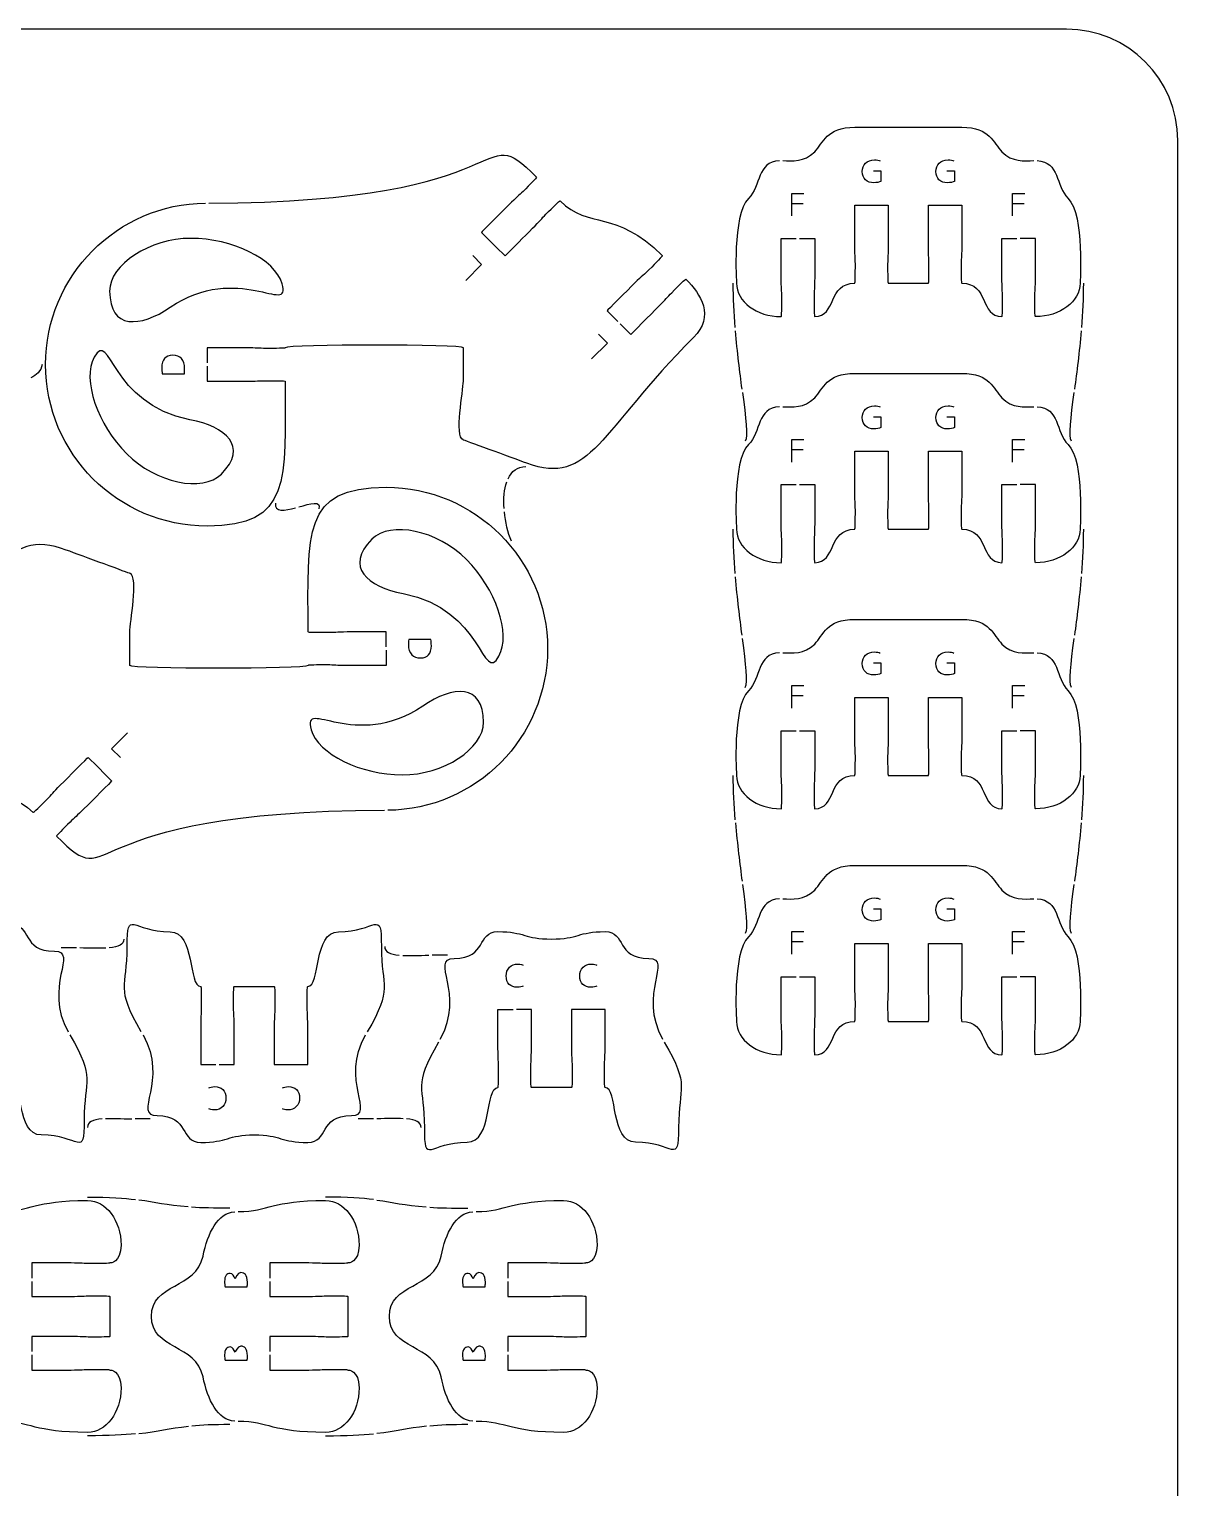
# Model space of a CAD drawing. Extents: x 0 to 250, y 0 to 300.
# Drawn here: x 146.9 to 250, y 169.1 to 300.1 of the extents above; entities that cross this region are included whole.
import ezdxf

# ---------------------------------------------------------------- set-up
doc = ezdxf.new("R2010")
doc.units = 0
doc.header["$MEASUREMENT"] = 0
doc.layers.add('DEFAULT', color=7, linetype='CONTINUOUS')

msp = doc.modelspace()

# ---------------------------------------------------------------- linework, layer by layer
at = {"layer": 'DEFAULT', "color": 250}
for points in [[(215.4, 283.28), (215.4, 285.3), (216.49, 285.3)], [(215.4, 284.41), (216.42, 284.41)], [(235.22, 283.28), (235.22, 285.3), (236.31, 285.3)], [(235.22, 284.41), (236.25, 284.41)], [(186.75, 279.72), (187.55, 278.92), (186.12, 277.49)], [(198.04, 272.67), (198.84, 271.87), (197.41, 270.45)], [(215.4, 261.19), (215.4, 263.21), (216.49, 263.21)], [(215.4, 262.32), (216.42, 262.32)], [(235.22, 261.19), (235.22, 263.21), (236.31, 263.21)], [(235.22, 262.32), (236.25, 262.32)], [(215.4, 239.1), (215.4, 241.12), (216.49, 241.12)], [(235.22, 239.1), (235.22, 241.12), (236.31, 241.12)], [(215.4, 240.23), (216.42, 240.23)], [(235.22, 240.23), (236.25, 240.23)], [(155.13, 234.65), (154.33, 235.44), (155.76, 236.87)], [(215.4, 217.01), (215.4, 219.03), (216.49, 219.03)], [(235.22, 217.01), (235.22, 219.03), (236.31, 219.03)], [(215.4, 218.14), (216.42, 218.14)], [(235.22, 218.14), (236.25, 218.14)]]:
    msp.add_lwpolyline(points, dxfattribs=at)
at = {"layer": 'DEFAULT', "color": 1}
for points, knots in [([(240.05, 0.05), (163.38, 0.05), (86.72, 0.05), (10.05, 0.05), (4.53, 0.05), (0.05, 4.53), (0.05, 10.05), (0.05, 103.38), (0.05, 196.72), (0.05, 290.05), (0.05, 295.57), (4.53, 300.05), (10.05, 300.05), (86.72, 300.05), (163.38, 300.05), (240.05, 300.05), (245.57, 300.05), (250.05, 295.57), (250.05, 290.05), (250.05, 196.72), (250.05, 103.38), (250.05, 10.05), (250.05, 4.53), (245.57, 0.05), (240.05, 0.05)], [0, 0, 0, 0, 651.968, 651.968, 651.968, 652.968, 652.968, 652.968, 1446.668, 1446.668, 1446.668, 1447.668, 1447.668, 1447.668, 2099.636, 2099.636, 2099.636, 2100.636, 2100.636, 2100.636, 2894.336, 2894.336, 2894.336, 2895.336, 2895.336, 2895.336, 2895.336]), ([(163.06, 284.44), (191.8, 284.47), (186.94, 292.3), (192.48, 286.76), (192.46, 286.68), (191.93, 286.14), (191.28, 285.49), (190.86, 285.07), (190.69, 284.98), (190, 284.29), (189.38, 283.67), (187.53, 281.81), (187.53, 281.81), (188.23, 281.11), (188.94, 280.4), (189.65, 279.69), (190.48, 280.52), (191.3, 281.35), (192.13, 282.17), (192.81, 282.85), (192.91, 283.02), (193.33, 283.44), (193.98, 284.09), (194.52, 284.62), (194.6, 284.64), (197.2, 282.04), (199.55, 283.93), (203.77, 279.72), (203.8, 279.68), (203.25, 279.13), (202.57, 278.45), (202.15, 278.03), (201.97, 277.93), (201.29, 277.25), (200.67, 276.63), (198.81, 274.77), (198.81, 274.77), (199.13, 274.45), (199.45, 274.13), (199.77, 273.81)], [0, 0, 0, 0, 1, 1, 1, 2, 2, 2, 3, 3, 3, 4, 4, 4, 12.506498, 12.506498, 12.506498, 22.434277, 22.434277, 22.434277, 23.434277, 23.434277, 23.434277, 24.434277, 24.434277, 24.434277, 25.434277, 25.434277, 25.434277, 26.434277, 26.434277, 26.434277, 27.434277, 27.434277, 27.434277, 28.434277, 28.434277, 28.434277, 32.266795, 32.266795, 32.266795, 32.266795]), ([(214.59, 288.25), (215.45, 288.23), (216.5, 288.09), (217.45, 289.04), (218.24, 289.83), (218.48, 291.24), (221.05, 291.24), (224.25, 291.24), (227.46, 291.24), (230.66, 291.24), (233.23, 291.24), (233.47, 289.83), (234.26, 289.04), (235.2, 288.09), (236.26, 288.23), (237.11, 288.25)], [0, 0, 0, 0, 1, 1, 1, 2, 2, 2, 29.23, 29.23, 29.23, 30.23, 30.23, 30.23, 31.23, 31.23, 31.23, 31.23]), ([(214.29, 288.24), (212.25, 288.14), (212.65, 285.99), (211.51, 284.85), (210.01, 283.35), (210.44, 277.25), (210.44, 277.25), (210.44, 275.59), (212.23, 274.24), (214.44, 274.24), (214.5, 274.24), (214.5, 275.03), (214.5, 275.99), (214.5, 276.58), (214.44, 276.78), (214.44, 277.74), (214.44, 278.91), (214.44, 280.08), (214.44, 281.25), (214.89, 281.25), (215.34, 281.25), (215.8, 281.25)], [0, 0, 0, 0, 1, 1, 1, 2, 2, 2, 3, 3, 3, 4, 4, 4, 5, 5, 5, 14.93, 14.93, 14.93, 18.76, 18.76, 18.76, 18.76]), ([(237.41, 288.25), (239.46, 288.15), (239.06, 285.99), (240.2, 284.85), (241.7, 283.35), (241.27, 277.25), (241.27, 277.25), (241.27, 275.59), (239.48, 274.24), (237.27, 274.24), (237.21, 274.24), (237.21, 275.03), (237.21, 275.99), (237.21, 276.58), (237.27, 276.78), (237.27, 277.74), (237.27, 278.91), (237.27, 280.08), (237.27, 281.25), (236.81, 281.25), (236.36, 281.25), (235.91, 281.25)], [0, 0, 0, 0, 1, 1, 1, 2, 2, 2, 3, 3, 3, 4, 4, 4, 5, 5, 5, 14.93, 14.93, 14.93, 18.76, 18.76, 18.76, 18.76]), ([(162.91, 269.79), (162.91, 269.34), (162.91, 268.89), (162.91, 268.44), (162.91, 268.44), (165.54, 268.44), (166.42, 268.44), (167.38, 268.44), (167.57, 268.49), (168.16, 268.49), (169.13, 268.49), (169.91, 268.49), (169.91, 268.44), (169.91, 259.51), (170.5, 255.44), (162.91, 255.44), (154.91, 255.44), (148.41, 261.94), (148.41, 269.94), (148.41, 277.9), (154.82, 284.36), (162.76, 284.44)], [0, 0, 0, 0, 3.83, 3.83, 3.83, 4.83, 4.83, 4.83, 5.83, 5.83, 5.83, 6.83, 6.83, 6.83, 7.83, 7.83, 7.83, 8.83, 8.83, 8.83, 9.83, 9.83, 9.83, 9.83]), ([(216.09, 281.25), (216.55, 281.25), (217, 281.25), (217.45, 281.25), (217.45, 280.08), (217.45, 278.91), (217.45, 277.74), (217.45, 276.78), (217.4, 276.58), (217.4, 275.99), (217.4, 275.03), (217.4, 274.24), (217.45, 274.24), (219.44, 274.24), (218.6, 277.24), (221.05, 277.24), (221.1, 277.24), (221.1, 278.03), (221.1, 278.99), (221.1, 279.58), (221.05, 279.78), (221.05, 280.74), (221.05, 281.91), (221.05, 283.08), (221.05, 284.25), (222.05, 284.25), (223.05, 284.25), (224.05, 284.25), (224.05, 283.08), (224.05, 281.91), (224.05, 280.74), (224.05, 279.78), (224, 279.58), (224, 278.99), (224, 278.03), (224, 277.24), (224.05, 277.24), (225.25, 277.24), (226.45, 277.24), (227.66, 277.24), (227.7, 277.24), (227.7, 278.03), (227.7, 278.99), (227.7, 279.58), (227.66, 279.78), (227.66, 280.74), (227.66, 281.91), (227.66, 283.08), (227.66, 284.25), (228.66, 284.25), (229.66, 284.25), (230.66, 284.25), (230.66, 283.08), (230.66, 281.91), (230.66, 280.74), (230.66, 279.78), (230.6, 279.58), (230.6, 278.99), (230.6, 278.03), (230.6, 277.24), (230.66, 277.24), (233.11, 277.24), (232.27, 274.24), (234.26, 274.24), (234.31, 274.24), (234.31, 275.03), (234.31, 275.99), (234.31, 276.58), (234.26, 276.78), (234.26, 277.74), (234.26, 278.91), (234.26, 280.08), (234.26, 281.25), (234.71, 281.25), (235.16, 281.25), (235.61, 281.25)], [0, 0, 0, 0, 3.83, 3.83, 3.83, 13.76, 13.76, 13.76, 14.76, 14.76, 14.76, 15.76, 15.76, 15.76, 16.76, 16.76, 16.76, 17.76, 17.76, 17.76, 18.76, 18.76, 18.76, 28.69, 28.69, 28.69, 37.2, 37.2, 37.2, 47.13, 47.13, 47.13, 48.13, 48.13, 48.13, 49.13, 49.13, 49.13, 59.34, 59.34, 59.34, 60.34, 60.34, 60.34, 61.34, 61.34, 61.34, 71.27, 71.27, 71.27, 79.78, 79.78, 79.78, 89.71, 89.71, 89.71, 90.71, 90.71, 90.71, 91.71, 91.71, 91.71, 92.71, 92.71, 92.71, 93.71, 93.71, 93.71, 94.71, 94.71, 94.71, 104.64, 104.64, 104.64, 108.47, 108.47, 108.47, 108.47]), ([(169.64, 277.2), (170.47, 274.27), (165.7, 279.21), (159.6, 275.08), (156.9, 273.26), (154.16, 273.05), (154.16, 276.54), (154.16, 278.93), (157.76, 281.27), (161.45, 281.27), (165.14, 281.27), (169.02, 279.4), (169.64, 277.2)], [1, 1, 1, 1, 2, 2, 2, 3, 3, 3, 4, 4, 4, 5, 5, 5, 5]), ([(199.98, 273.6), (200.3, 273.28), (200.62, 272.96), (200.94, 272.65), (200.94, 272.65), (202.8, 274.51), (203.41, 275.12), (204.1, 275.81), (204.2, 275.98), (204.62, 276.39), (205.3, 277.08), (205.86, 277.63), (205.89, 277.6), (207.23, 276.25), (208.51, 274.3), (206.57, 272.36), (198.13, 263.92), (197.32, 258.98), (191.61, 261.08), (190.18, 261.6), (185.89, 263.18), (185.89, 263.18), (185.1, 263.47), (185.91, 267.63), (185.91, 268.44), (185.91, 269.44), (185.91, 270.44), (185.91, 271.44), (185.91, 271.77), (170.04, 271.77), (169.91, 271.44), (169.91, 271.39), (169.13, 271.39), (168.16, 271.39), (167.57, 271.39), (167.38, 271.44), (166.42, 271.44), (165.25, 271.44), (164.08, 271.44), (162.91, 271.44), (162.91, 270.99), (162.91, 270.54), (162.91, 270.09)], [0, 0, 0, 0, 3.832519, 3.832519, 3.832519, 4.832519, 4.832519, 4.832519, 5.832519, 5.832519, 5.832519, 6.832519, 6.832519, 6.832519, 7.832519, 7.832519, 7.832519, 8.832519, 8.832519, 8.832519, 9.832519, 9.832519, 9.832519, 10.832519, 10.832519, 10.832519, 19.332519, 19.332519, 19.332519, 20.332519, 20.332519, 20.332519, 21.332519, 21.332519, 21.332519, 22.332519, 22.332519, 22.332519, 32.282519, 32.282519, 32.282519, 36.102519, 36.102519, 36.102519, 36.102519]), ([(164.19, 260.11), (162.5, 258.42), (158.3, 259.32), (155.69, 261.92), (153.08, 264.53), (151.66, 268.6), (152.77, 270.59), (154.26, 273.25), (154.14, 266.38), (161.37, 264.99), (164.57, 264.37), (166.66, 262.58), (164.19, 260.11)], [1, 1, 1, 1, 2, 2, 2, 3, 3, 3, 4, 4, 4, 5, 5, 5, 5]), ([(214.59, 266.15), (215.45, 266.14), (216.5, 266), (217.45, 266.95), (218.24, 267.74), (218.48, 269.15), (221.05, 269.15), (224.25, 269.15), (227.46, 269.15), (230.66, 269.15), (233.23, 269.15), (233.47, 267.74), (234.26, 266.95), (235.2, 266), (236.26, 266.14), (237.11, 266.15)], [0, 0, 0, 0, 1, 1, 1, 2, 2, 2, 29.23, 29.23, 29.23, 30.23, 30.23, 30.23, 31.23, 31.23, 31.23, 31.23]), ([(214.29, 266.15), (212.25, 266.05), (212.65, 263.9), (211.51, 262.75), (210.01, 261.26), (210.44, 255.16), (210.44, 255.16), (210.44, 253.5), (212.23, 252.15), (214.44, 252.15), (214.5, 252.15), (214.5, 252.94), (214.5, 253.9), (214.5, 254.49), (214.44, 254.69), (214.44, 255.65), (214.44, 256.82), (214.44, 257.99), (214.44, 259.16), (214.89, 259.16), (215.34, 259.16), (215.8, 259.16)], [0, 0, 0, 0, 1, 1, 1, 2, 2, 2, 3, 3, 3, 4, 4, 4, 5, 5, 5, 14.93, 14.93, 14.93, 18.76, 18.76, 18.76, 18.76]), ([(237.41, 266.15), (239.46, 266.06), (239.06, 263.9), (240.2, 262.75), (241.7, 261.26), (241.27, 255.16), (241.27, 255.16), (241.27, 253.5), (239.48, 252.15), (237.27, 252.15), (237.21, 252.15), (237.21, 252.94), (237.21, 253.9), (237.21, 254.49), (237.27, 254.69), (237.27, 255.65), (237.27, 256.82), (237.27, 257.99), (237.27, 259.16), (236.81, 259.16), (236.36, 259.16), (235.91, 259.16)], [0, 0, 0, 0, 1, 1, 1, 2, 2, 2, 3, 3, 3, 4, 4, 4, 5, 5, 5, 14.93, 14.93, 14.93, 18.76, 18.76, 18.76, 18.76]), ([(216.09, 259.16), (216.55, 259.16), (217, 259.16), (217.45, 259.16), (217.45, 257.99), (217.45, 256.82), (217.45, 255.65), (217.45, 254.69), (217.4, 254.49), (217.4, 253.9), (217.4, 252.94), (217.4, 252.15), (217.45, 252.15), (219.44, 252.15), (218.6, 255.15), (221.05, 255.15), (221.1, 255.15), (221.1, 255.93), (221.1, 256.9), (221.1, 257.49), (221.05, 257.68), (221.05, 258.65), (221.05, 259.82), (221.05, 260.99), (221.05, 262.15), (222.05, 262.15), (223.05, 262.15), (224.05, 262.15), (224.05, 260.99), (224.05, 259.82), (224.05, 258.65), (224.05, 257.68), (224, 257.49), (224, 256.9), (224, 255.93), (224, 255.15), (224.05, 255.15), (225.25, 255.15), (226.45, 255.15), (227.66, 255.15), (227.7, 255.15), (227.7, 255.93), (227.7, 256.9), (227.7, 257.49), (227.66, 257.68), (227.66, 258.65), (227.66, 259.82), (227.66, 260.99), (227.66, 262.15), (228.66, 262.15), (229.66, 262.15), (230.66, 262.15), (230.66, 260.99), (230.66, 259.82), (230.66, 258.65), (230.66, 257.68), (230.6, 257.49), (230.6, 256.9), (230.6, 255.93), (230.6, 255.15), (230.66, 255.15), (233.11, 255.15), (232.27, 252.15), (234.26, 252.15), (234.31, 252.15), (234.31, 252.94), (234.31, 253.9), (234.31, 254.49), (234.26, 254.69), (234.26, 255.65), (234.26, 256.82), (234.26, 257.99), (234.26, 259.16), (234.71, 259.16), (235.16, 259.16), (235.61, 259.16)], [0, 0, 0, 0, 3.83, 3.83, 3.83, 13.76, 13.76, 13.76, 14.76, 14.76, 14.76, 15.76, 15.76, 15.76, 16.76, 16.76, 16.76, 17.76, 17.76, 17.76, 18.76, 18.76, 18.76, 28.69, 28.69, 28.69, 37.2, 37.2, 37.2, 47.13, 47.13, 47.13, 48.13, 48.13, 48.13, 49.13, 49.13, 49.13, 59.34, 59.34, 59.34, 60.34, 60.34, 60.34, 61.34, 61.34, 61.34, 71.27, 71.27, 71.27, 79.78, 79.78, 79.78, 89.71, 89.71, 89.71, 90.71, 90.71, 90.71, 91.71, 91.71, 91.71, 92.71, 92.71, 92.71, 93.71, 93.71, 93.71, 94.71, 94.71, 94.71, 104.64, 104.64, 104.64, 108.47, 108.47, 108.47, 108.47]), ([(178.97, 244.6), (178.97, 245.04), (178.97, 245.49), (178.97, 245.93), (177.8, 245.93), (176.63, 245.93), (175.47, 245.93), (174.5, 245.92), (174.3, 245.87), (173.72, 245.87), (172.75, 245.87), (171.97, 245.87), (171.97, 245.93), (171.97, 254.86), (171.38, 258.92), (178.97, 258.92), (186.97, 258.92), (193.47, 252.43), (193.47, 244.42), (193.46, 236.46), (187.05, 230), (179.12, 229.92)], [0, 0, 0, 0, 3.75, 3.75, 3.75, 13.68, 13.68, 13.68, 14.68, 14.68, 14.68, 15.68, 15.68, 15.68, 16.68, 16.68, 16.68, 17.68, 17.68, 17.68, 18.68, 18.68, 18.68, 18.68]), ([(178.97, 244.3), (178.97, 243.84), (178.97, 243.38), (178.97, 242.92), (177.8, 242.92), (176.63, 242.92), (175.47, 242.92), (174.5, 242.92), (174.31, 242.97), (173.72, 242.97), (172.75, 242.97), (171.97, 242.97), (171.97, 242.92), (171.84, 242.59), (155.97, 242.6), (155.97, 242.92), (155.97, 243.92), (155.97, 244.92), (155.97, 245.92), (155.97, 246.73), (156.78, 250.9), (155.99, 251.18), (155.99, 251.18), (151.7, 252.76), (150.27, 253.29), (144.56, 255.39), (143.75, 250.45), (135.31, 242), (133.36, 240.07), (134.65, 238.11), (135.99, 236.77), (136.02, 236.74), (136.58, 237.29), (137.26, 237.97), (137.68, 238.39), (137.78, 238.56), (138.47, 239.24), (139.08, 239.86), (140.94, 241.72), (140.94, 241.72), (141.26, 241.4), (141.58, 241.08), (141.9, 240.76)], [0, 0, 0, 0, 3.91, 3.91, 3.91, 13.85, 13.85, 13.85, 14.85, 14.85, 14.85, 15.85, 15.85, 15.85, 16.85, 16.85, 16.85, 25.35, 25.35, 25.35, 26.35, 26.35, 26.35, 27.35, 27.35, 27.35, 28.35, 28.35, 28.35, 29.35, 29.35, 29.35, 30.35, 30.35, 30.35, 31.35, 31.35, 31.35, 32.35, 32.35, 32.35, 36.182519, 36.182519, 36.182519, 36.182519]), ([(177.69, 254.25), (179.38, 255.95), (183.58, 255.05), (186.19, 252.44), (188.8, 249.83), (190.22, 245.77), (189.11, 243.77), (187.62, 241.11), (187.74, 247.99), (180.51, 249.38), (177.31, 249.99), (175.22, 251.79), (177.69, 254.25)], [1, 1, 1, 1, 2, 2, 2, 3, 3, 3, 4, 4, 4, 5, 5, 5, 5]), ([(214.59, 244.06), (215.45, 244.05), (216.5, 243.91), (217.45, 244.85), (218.24, 245.65), (218.48, 247.06), (221.05, 247.06), (224.25, 247.06), (227.46, 247.06), (230.66, 247.06), (233.23, 247.06), (233.47, 245.65), (234.26, 244.85), (235.2, 243.91), (236.26, 244.05), (237.11, 244.06)], [0, 0, 0, 0, 1, 1, 1, 2, 2, 2, 29.23, 29.23, 29.23, 30.23, 30.23, 30.23, 31.23, 31.23, 31.23, 31.23]), ([(214.29, 244.06), (212.25, 243.96), (212.65, 241.81), (211.51, 240.66), (210.01, 239.17), (210.44, 233.06), (210.44, 233.06), (210.44, 231.41), (212.23, 230.06), (214.44, 230.06), (214.5, 230.06), (214.5, 230.85), (214.5, 231.81), (214.5, 232.4), (214.44, 232.6), (214.44, 233.56), (214.44, 234.73), (214.44, 235.9), (214.44, 237.06), (214.89, 237.06), (215.34, 237.06), (215.8, 237.06)], [0, 0, 0, 0, 1, 1, 1, 2, 2, 2, 3, 3, 3, 4, 4, 4, 5, 5, 5, 14.93, 14.93, 14.93, 18.76, 18.76, 18.76, 18.76]), ([(237.41, 244.06), (239.46, 243.97), (239.06, 241.81), (240.2, 240.66), (241.7, 239.17), (241.27, 233.06), (241.27, 233.06), (241.27, 231.41), (239.48, 230.06), (237.27, 230.06), (237.21, 230.06), (237.21, 230.85), (237.21, 231.81), (237.21, 232.4), (237.27, 232.6), (237.27, 233.56), (237.27, 234.73), (237.27, 235.9), (237.27, 237.06), (236.81, 237.06), (236.36, 237.06), (235.91, 237.06)], [0, 0, 0, 0, 1, 1, 1, 2, 2, 2, 3, 3, 3, 4, 4, 4, 5, 5, 5, 14.93, 14.93, 14.93, 18.76, 18.76, 18.76, 18.76]), ([(172.24, 237.16), (171.41, 240.1), (176.18, 235.15), (182.28, 239.28), (184.98, 241.11), (187.72, 241.32), (187.72, 237.83), (187.72, 235.43), (184.11, 233.1), (180.43, 233.1), (176.74, 233.1), (172.86, 234.97), (172.24, 237.16)], [1, 1, 1, 1, 2, 2, 2, 3, 3, 3, 4, 4, 4, 5, 5, 5, 5]), ([(142.11, 240.55), (142.43, 240.24), (142.75, 239.92), (143.07, 239.6), (143.07, 239.6), (141.21, 237.74), (140.59, 237.12), (139.91, 236.44), (139.73, 236.33), (139.31, 235.92), (138.63, 235.24), (138.07, 234.68), (138.11, 234.64), (142.33, 230.43), (144.68, 232.33), (147.28, 229.72), (147.36, 229.74), (147.9, 230.27), (148.55, 230.93), (148.96, 231.34), (149.07, 231.51), (149.75, 232.2), (150.37, 232.82), (152.23, 234.67), (152.23, 234.67), (152.94, 233.97), (153.65, 233.26), (154.35, 232.55), (154.35, 232.55), (152.5, 230.69), (151.88, 230.07), (151.19, 229.39), (151.02, 229.29), (150.6, 228.87), (149.95, 228.22), (149.42, 227.69), (149.4, 227.6), (154.93, 222.07), (150.08, 229.9), (178.82, 229.92)], [0, 0, 0, 0, 3.832519, 3.832519, 3.832519, 4.832519, 4.832519, 4.832519, 5.832519, 5.832519, 5.832519, 6.832519, 6.832519, 6.832519, 7.832519, 7.832519, 7.832519, 8.832519, 8.832519, 8.832519, 9.832519, 9.832519, 9.832519, 10.832519, 10.832519, 10.832519, 19.339016, 19.339016, 19.339016, 20.339016, 20.339016, 20.339016, 21.339016, 21.339016, 21.339016, 22.339016, 22.339016, 22.339016, 23.339016, 23.339016, 23.339016, 23.339016]), ([(216.09, 237.06), (216.55, 237.06), (217, 237.06), (217.45, 237.06), (217.45, 235.9), (217.45, 234.73), (217.45, 233.56), (217.45, 232.6), (217.4, 232.4), (217.4, 231.81), (217.4, 230.85), (217.4, 230.06), (217.45, 230.06), (219.44, 230.06), (218.6, 233.06), (221.05, 233.06), (221.1, 233.06), (221.1, 233.84), (221.1, 234.81), (221.1, 235.4), (221.05, 235.59), (221.05, 236.56), (221.05, 237.73), (221.05, 238.9), (221.05, 240.06), (222.05, 240.06), (223.05, 240.06), (224.05, 240.06), (224.05, 238.9), (224.05, 237.73), (224.05, 236.56), (224.05, 235.59), (224, 235.4), (224, 234.81), (224, 233.84), (224, 233.06), (224.05, 233.06), (225.25, 233.06), (226.45, 233.06), (227.66, 233.06), (227.7, 233.06), (227.7, 233.84), (227.7, 234.81), (227.7, 235.4), (227.66, 235.59), (227.66, 236.56), (227.66, 237.73), (227.66, 238.9), (227.66, 240.06), (228.66, 240.06), (229.66, 240.06), (230.66, 240.06), (230.66, 238.9), (230.66, 237.73), (230.66, 236.56), (230.66, 235.59), (230.6, 235.4), (230.6, 234.81), (230.6, 233.84), (230.6, 233.06), (230.66, 233.06), (233.11, 233.06), (232.27, 230.06), (234.26, 230.06), (234.31, 230.06), (234.31, 230.85), (234.31, 231.81), (234.31, 232.4), (234.26, 232.6), (234.26, 233.56), (234.26, 234.73), (234.26, 235.9), (234.26, 237.06), (234.71, 237.06), (235.16, 237.06), (235.61, 237.06)], [0, 0, 0, 0, 3.83, 3.83, 3.83, 13.76, 13.76, 13.76, 14.76, 14.76, 14.76, 15.76, 15.76, 15.76, 16.76, 16.76, 16.76, 17.76, 17.76, 17.76, 18.76, 18.76, 18.76, 28.69, 28.69, 28.69, 37.2, 37.2, 37.2, 47.13, 47.13, 47.13, 48.13, 48.13, 48.13, 49.13, 49.13, 49.13, 59.34, 59.34, 59.34, 60.34, 60.34, 60.34, 61.34, 61.34, 61.34, 71.27, 71.27, 71.27, 79.78, 79.78, 79.78, 89.71, 89.71, 89.71, 90.71, 90.71, 90.71, 91.71, 91.71, 91.71, 92.71, 92.71, 92.71, 93.71, 93.71, 93.71, 94.71, 94.71, 94.71, 104.64, 104.64, 104.64, 108.47, 108.47, 108.47, 108.47]), ([(214.59, 221.97), (215.45, 221.96), (216.5, 221.82), (217.45, 222.76), (218.24, 223.56), (218.48, 224.97), (221.05, 224.97), (224.25, 224.97), (227.46, 224.97), (230.66, 224.97), (233.23, 224.97), (233.47, 223.56), (234.26, 222.76), (235.2, 221.82), (236.26, 221.96), (237.11, 221.97)], [0, 0, 0, 0, 1, 1, 1, 2, 2, 2, 29.23, 29.23, 29.23, 30.23, 30.23, 30.23, 31.23, 31.23, 31.23, 31.23]), ([(214.29, 221.97), (212.25, 221.87), (212.65, 219.72), (211.51, 218.57), (210.01, 217.08), (210.44, 210.97), (210.44, 210.97), (210.44, 209.32), (212.23, 207.97), (214.44, 207.97), (214.5, 207.97), (214.5, 208.75), (214.5, 209.72), (214.5, 210.31), (214.44, 210.5), (214.44, 211.47), (214.44, 212.64), (214.44, 213.81), (214.44, 214.97), (214.89, 214.97), (215.34, 214.97), (215.8, 214.97)], [0, 0, 0, 0, 1, 1, 1, 2, 2, 2, 3, 3, 3, 4, 4, 4, 5, 5, 5, 14.93, 14.93, 14.93, 18.76, 18.76, 18.76, 18.76]), ([(237.41, 221.97), (239.46, 221.87), (239.06, 219.72), (240.2, 218.57), (241.7, 217.08), (241.27, 210.97), (241.27, 210.97), (241.27, 209.32), (239.48, 207.97), (237.27, 207.97), (237.21, 207.97), (237.21, 208.75), (237.21, 209.72), (237.21, 210.31), (237.27, 210.5), (237.27, 211.47), (237.27, 212.64), (237.27, 213.81), (237.27, 214.97), (236.81, 214.97), (236.36, 214.97), (235.91, 214.97)], [0, 0, 0, 0, 1, 1, 1, 2, 2, 2, 3, 3, 3, 4, 4, 4, 5, 5, 5, 14.93, 14.93, 14.93, 18.76, 18.76, 18.76, 18.76]), ([(157, 210.03), (154.65, 214.07), (155.73, 213.89), (155.73, 217.7), (155.73, 221.19), (156.14, 219.01), (159.59, 219.01), (161.87, 219.01), (161.17, 214.11), (162.34, 214.11), (162.38, 214.11), (162.38, 213.33), (162.38, 212.36), (162.38, 211.77), (162.34, 211.58), (162.34, 210.61), (162.34, 209.44), (162.34, 208.27), (162.34, 207.11), (162.79, 207.11), (163.24, 207.11), (163.69, 207.11)], [0, 0, 0, 0, 1, 1, 1, 2, 2, 2, 3, 3, 3, 4, 4, 4, 5, 5, 5, 14.93, 14.93, 14.93, 18.77, 18.77, 18.77, 18.77]), ([(163.99, 207.11), (164.44, 207.11), (164.89, 207.11), (165.34, 207.11), (165.34, 208.27), (165.34, 209.44), (165.34, 210.61), (165.34, 211.58), (165.28, 211.77), (165.28, 212.36), (165.28, 213.33), (165.28, 214.11), (165.34, 214.11), (166.54, 214.11), (167.74, 214.11), (168.94, 214.11), (168.99, 214.11), (168.99, 213.33), (168.99, 212.36), (168.99, 211.77), (168.94, 211.58), (168.94, 210.61), (168.94, 209.44), (168.94, 208.27), (168.94, 207.11), (169.94, 207.11), (170.94, 207.11), (171.94, 207.11), (171.94, 208.27), (171.94, 209.44), (171.94, 210.61), (171.94, 211.58), (171.89, 211.77), (171.89, 212.36), (171.89, 213.33), (171.89, 214.11), (171.94, 214.11), (173.11, 214.11), (172.42, 219.01), (174.7, 219.01), (178.14, 219.01), (178.55, 221.19), (178.55, 217.7), (178.55, 213.89), (179.64, 214.07), (177.28, 210.02)], [0, 0, 0, 0, 3.82, 3.82, 3.82, 13.75, 13.75, 13.75, 14.75, 14.75, 14.75, 15.75, 15.75, 15.75, 25.96, 25.96, 25.96, 26.96, 26.96, 26.96, 27.96, 27.96, 27.96, 37.89, 37.89, 37.89, 46.4, 46.4, 46.4, 56.33, 56.33, 56.33, 57.33, 57.33, 57.33, 58.33, 58.33, 58.33, 59.33, 59.33, 59.33, 60.33, 60.33, 60.33, 61.33, 61.33, 61.33, 61.33]), ([(130.48, 210.03), (132.77, 214.11), (129.51, 217.27), (131.73, 217.27), (134.72, 217.27), (133.72, 219.68), (135.66, 219.68), (138.06, 219.68), (138.06, 219.01), (140.46, 219.01), (142.87, 219.01), (142.87, 219.68), (145.27, 219.68), (147.21, 219.68), (146.2, 217.27), (149.2, 217.27), (151.41, 217.27), (148.15, 214.11), (150.44, 210.03)], [0, 0, 0, 0, 1, 1, 1, 2, 2, 2, 3, 3, 3, 4, 4, 4, 5, 5, 5, 6, 6, 6, 6]), ([(183.84, 209.38), (186.13, 213.45), (182.87, 216.62), (185.09, 216.62), (188.08, 216.62), (187.08, 219.03), (189.02, 219.03), (191.42, 219.03), (191.42, 218.36), (193.82, 218.36), (196.22, 218.36), (196.22, 219.03), (198.63, 219.03), (200.57, 219.03), (199.56, 216.62), (202.56, 216.62), (204.77, 216.62), (201.51, 213.45), (203.8, 209.38)], [0, 0, 0, 0, 1, 1, 1, 2, 2, 2, 3, 3, 3, 4, 4, 4, 5, 5, 5, 6, 6, 6, 6]), ([(216.09, 214.97), (216.55, 214.97), (217, 214.97), (217.45, 214.97), (217.45, 213.81), (217.45, 212.64), (217.45, 211.47), (217.45, 210.5), (217.4, 210.31), (217.4, 209.72), (217.4, 208.75), (217.4, 207.97), (217.45, 207.97), (219.44, 207.97), (218.6, 210.97), (221.05, 210.97), (221.1, 210.97), (221.1, 211.75), (221.1, 212.72), (221.1, 213.31), (221.05, 213.5), (221.05, 214.47), (221.05, 215.64), (221.05, 216.8), (221.05, 217.97), (222.05, 217.97), (223.05, 217.97), (224.05, 217.97), (224.05, 216.8), (224.05, 215.64), (224.05, 214.47), (224.05, 213.5), (224, 213.31), (224, 212.72), (224, 211.75), (224, 210.97), (224.05, 210.97), (225.25, 210.97), (226.45, 210.97), (227.66, 210.97), (227.7, 210.97), (227.7, 211.75), (227.7, 212.72), (227.7, 213.31), (227.66, 213.5), (227.66, 214.47), (227.66, 215.64), (227.66, 216.8), (227.66, 217.97), (228.66, 217.97), (229.66, 217.97), (230.66, 217.97), (230.66, 216.8), (230.66, 215.64), (230.66, 214.47), (230.66, 213.5), (230.6, 213.31), (230.6, 212.72), (230.6, 211.75), (230.6, 210.97), (230.66, 210.97), (233.11, 210.97), (232.27, 207.97), (234.26, 207.97), (234.31, 207.97), (234.31, 208.75), (234.31, 209.72), (234.31, 210.31), (234.26, 210.5), (234.26, 211.47), (234.26, 212.64), (234.26, 213.81), (234.26, 214.97), (234.71, 214.97), (235.16, 214.97), (235.61, 214.97)], [0, 0, 0, 0, 3.83, 3.83, 3.83, 13.76, 13.76, 13.76, 14.76, 14.76, 14.76, 15.76, 15.76, 15.76, 16.76, 16.76, 16.76, 17.76, 17.76, 17.76, 18.76, 18.76, 18.76, 28.69, 28.69, 28.69, 37.2, 37.2, 37.2, 47.13, 47.13, 47.13, 48.13, 48.13, 48.13, 49.13, 49.13, 49.13, 59.34, 59.34, 59.34, 60.34, 60.34, 60.34, 61.34, 61.34, 61.34, 71.27, 71.27, 71.27, 79.78, 79.78, 79.78, 89.71, 89.71, 89.71, 90.71, 90.71, 90.71, 91.71, 91.71, 91.71, 92.71, 92.71, 92.71, 93.71, 93.71, 93.71, 94.71, 94.71, 94.71, 104.64, 104.64, 104.64, 108.47, 108.47, 108.47, 108.47]), ([(150.59, 209.76), (152.95, 205.71), (151.87, 205.9), (151.87, 202.08), (151.87, 198.59), (151.46, 200.77), (148.02, 200.77), (145.74, 200.77), (146.43, 205.68), (145.27, 205.68), (145.22, 205.68), (145.22, 206.46), (145.22, 207.43), (145.22, 208.02), (145.27, 208.21), (145.27, 209.18), (145.27, 210.35), (145.27, 211.51), (145.27, 212.68), (144.27, 212.68), (143.27, 212.68), (142.27, 212.68), (142.27, 211.51), (142.27, 210.35), (142.27, 209.18), (142.27, 208.21), (142.32, 208.02), (142.32, 207.43), (142.32, 206.46), (142.32, 205.68), (142.27, 205.68), (141.06, 205.68), (139.86, 205.68), (138.66, 205.68), (138.61, 205.68), (138.61, 206.46), (138.61, 207.43), (138.61, 208.02), (138.66, 208.21), (138.66, 209.18), (138.66, 210.35), (138.66, 211.51), (138.66, 212.68), (138.21, 212.68), (137.77, 212.68), (137.32, 212.68)], [0, 0, 0, 0, 1, 1, 1, 2, 2, 2, 3, 3, 3, 4, 4, 4, 5, 5, 5, 14.93, 14.93, 14.93, 23.44, 23.44, 23.44, 33.37, 33.37, 33.37, 34.37, 34.37, 34.37, 35.37, 35.37, 35.37, 45.58, 45.58, 45.58, 46.58, 46.58, 46.58, 47.58, 47.58, 47.58, 57.51, 57.51, 57.51, 61.33, 61.33, 61.33, 61.33]), ([(183.69, 209.11), (181.33, 205.06), (182.41, 205.25), (182.41, 201.43), (182.41, 197.95), (182.82, 200.13), (186.26, 200.13), (188.54, 200.13), (187.86, 205.03), (189.02, 205.03), (189.07, 205.03), (189.07, 205.81), (189.07, 206.78), (189.07, 207.37), (189.02, 207.56), (189.02, 208.53), (189.02, 209.7), (189.02, 210.86), (189.02, 212.03), (189.47, 212.03), (189.92, 212.03), (190.37, 212.03)], [0, 0, 0, 0, 1, 1, 1, 2, 2, 2, 3, 3, 3, 4, 4, 4, 5, 5, 5, 14.93, 14.93, 14.93, 18.77, 18.77, 18.77, 18.77]), ([(203.95, 209.11), (206.31, 205.06), (205.23, 205.25), (205.23, 201.43), (205.23, 197.95), (204.82, 200.13), (201.37, 200.13), (199.09, 200.13), (199.79, 205.03), (198.63, 205.03), (198.58, 205.03), (198.58, 205.81), (198.58, 206.78), (198.58, 207.37), (198.63, 207.56), (198.63, 208.53), (198.63, 209.7), (198.63, 210.86), (198.63, 212.03), (197.62, 212.03), (196.62, 212.03), (195.62, 212.03), (195.62, 210.86), (195.62, 209.7), (195.62, 208.53), (195.62, 207.56), (195.68, 207.37), (195.68, 206.78), (195.68, 205.81), (195.68, 205.03), (195.62, 205.03), (194.42, 205.03), (193.22, 205.03), (192.02, 205.03), (191.97, 205.03), (191.97, 205.81), (191.97, 206.78), (191.97, 207.37), (192.02, 207.56), (192.02, 208.53), (192.02, 209.7), (192.02, 210.86), (192.02, 212.03), (191.57, 212.03), (191.12, 212.03), (190.67, 212.03)], [0, 0, 0, 0, 1, 1, 1, 2, 2, 2, 3, 3, 3, 4, 4, 4, 5, 5, 5, 14.93, 14.93, 14.93, 23.44, 23.44, 23.44, 33.37, 33.37, 33.37, 34.37, 34.37, 34.37, 35.37, 35.37, 35.37, 45.58, 45.58, 45.58, 46.58, 46.58, 46.58, 47.58, 47.58, 47.58, 57.51, 57.51, 57.51, 61.33, 61.33, 61.33, 61.33]), ([(157.17, 209.75), (159.45, 205.68), (156.19, 202.51), (158.41, 202.51), (161.4, 202.51), (160.39, 200.1), (162.34, 200.1), (164.74, 200.1), (164.74, 200.78), (167.14, 200.78), (169.54, 200.78), (169.54, 200.1), (171.94, 200.1), (173.89, 200.1), (172.88, 202.51), (175.87, 202.51), (178.09, 202.51), (174.83, 205.68), (177.12, 209.76)], [0, 0, 0, 0, 1, 1, 1, 2, 2, 2, 3, 3, 3, 4, 4, 4, 5, 5, 5, 6, 6, 6, 6]), ([(144.33, 193.89), (147.18, 193.92), (147.27, 194.89), (152.18, 194.89), (153.84, 194.89), (155.18, 193.1), (155.18, 190.89), (155.18, 189.28), (154.19, 189.28), (154.19, 189.28), (154.19, 189.23), (153.4, 189.23), (152.44, 189.23), (151.85, 189.23), (151.65, 189.28), (150.69, 189.28), (149.52, 189.28), (148.35, 189.28), (147.18, 189.28), (147.18, 188.83), (147.18, 188.38), (147.18, 187.93)], [0, 0, 0, 0, 1, 1, 1, 2, 2, 2, 3, 3, 3, 4, 4, 4, 5, 5, 5, 14.93, 14.93, 14.93, 18.76, 18.76, 18.76, 18.76]), ([(165.39, 175.07), (163.83, 175.18), (162.98, 176.97), (162.54, 179.07), (161.94, 182), (157.91, 181.48), (157.91, 184.48), (157.91, 187.47), (161.94, 186.96), (162.54, 189.89), (162.98, 191.98), (163.83, 193.77), (165.39, 193.88)], [0, 0, 0, 0, 1, 1, 1, 2, 2, 2, 3, 3, 3, 4, 4, 4, 4]), ([(165.7, 193.89), (168.55, 193.92), (168.63, 194.89), (173.55, 194.89), (175.2, 194.89), (176.55, 193.1), (176.55, 190.89), (176.55, 189.28), (175.55, 189.28), (175.55, 189.28), (175.55, 189.23), (174.77, 189.23), (173.8, 189.23), (173.21, 189.23), (173.02, 189.28), (172.05, 189.28), (170.88, 189.28), (169.72, 189.28), (168.55, 189.28), (168.55, 188.83), (168.55, 188.38), (168.55, 187.93)], [0, 0, 0, 0, 1, 1, 1, 2, 2, 2, 3, 3, 3, 4, 4, 4, 5, 5, 5, 14.93, 14.93, 14.93, 18.76, 18.76, 18.76, 18.76]), ([(186.76, 175.07), (185.2, 175.18), (184.34, 176.97), (183.91, 179.07), (183.3, 182), (179.27, 181.48), (179.27, 184.48), (179.27, 187.47), (183.3, 186.96), (183.91, 189.89), (184.34, 191.98), (185.2, 193.77), (186.76, 193.88)], [0, 0, 0, 0, 1, 1, 1, 2, 2, 2, 3, 3, 3, 4, 4, 4, 4]), ([(187.06, 193.89), (189.91, 193.92), (189.99, 194.89), (194.91, 194.89), (196.57, 194.89), (197.91, 193.1), (197.91, 190.89), (197.91, 189.28), (196.91, 189.28), (196.91, 189.28), (196.91, 189.23), (196.13, 189.23), (195.16, 189.23), (194.57, 189.23), (194.38, 189.28), (193.41, 189.28), (192.24, 189.28), (191.08, 189.28), (189.91, 189.28), (189.91, 188.83), (189.91, 188.38), (189.91, 187.93)], [0, 0, 0, 0, 1, 1, 1, 2, 2, 2, 3, 3, 3, 4, 4, 4, 5, 5, 5, 14.93, 14.93, 14.93, 18.76, 18.76, 18.76, 18.76]), ([(147.18, 187.63), (147.18, 187.18), (147.18, 186.73), (147.18, 186.28), (148.35, 186.28), (149.52, 186.28), (150.69, 186.28), (151.65, 186.28), (151.85, 186.33), (152.44, 186.33), (153.4, 186.33), (154.19, 186.33), (154.19, 186.28), (154.19, 185.08), (154.19, 183.88), (154.19, 182.68), (154.19, 182.63), (153.4, 182.63), (152.44, 182.63), (151.85, 182.63), (151.65, 182.68), (150.69, 182.68), (149.52, 182.68), (148.35, 182.68), (147.18, 182.68), (147.18, 182.23), (147.18, 181.78), (147.18, 181.33)], [0, 0, 0, 0, 3.83, 3.83, 3.83, 13.76, 13.76, 13.76, 14.76, 14.76, 14.76, 15.76, 15.76, 15.76, 25.97, 25.97, 25.97, 26.97, 26.97, 26.97, 27.97, 27.97, 27.97, 37.9, 37.9, 37.9, 41.73, 41.73, 41.73, 41.73]), ([(168.55, 187.63), (168.55, 187.18), (168.55, 186.73), (168.55, 186.28), (169.72, 186.28), (170.88, 186.28), (172.05, 186.28), (173.02, 186.28), (173.21, 186.33), (173.8, 186.33), (174.77, 186.33), (175.55, 186.33), (175.55, 186.28), (175.55, 185.08), (175.55, 183.88), (175.55, 182.68), (175.55, 182.63), (174.77, 182.63), (173.8, 182.63), (173.21, 182.63), (173.02, 182.68), (172.05, 182.68), (170.88, 182.68), (169.72, 182.68), (168.55, 182.68), (168.55, 182.23), (168.55, 181.78), (168.55, 181.33)], [0, 0, 0, 0, 3.83, 3.83, 3.83, 13.76, 13.76, 13.76, 14.76, 14.76, 14.76, 15.76, 15.76, 15.76, 25.97, 25.97, 25.97, 26.97, 26.97, 26.97, 27.97, 27.97, 27.97, 37.9, 37.9, 37.9, 41.73, 41.73, 41.73, 41.73]), ([(189.91, 187.63), (189.91, 187.18), (189.91, 186.73), (189.91, 186.28), (191.08, 186.28), (192.24, 186.28), (193.41, 186.28), (194.38, 186.28), (194.57, 186.33), (195.16, 186.33), (196.13, 186.33), (196.91, 186.33), (196.91, 186.28), (196.91, 185.08), (196.91, 183.88), (196.91, 182.68), (196.91, 182.63), (196.13, 182.63), (195.16, 182.63), (194.57, 182.63), (194.38, 182.68), (193.41, 182.68), (192.24, 182.68), (191.08, 182.68), (189.91, 182.68), (189.91, 182.23), (189.91, 181.78), (189.91, 181.33)], [0, 0, 0, 0, 3.83, 3.83, 3.83, 13.76, 13.76, 13.76, 14.76, 14.76, 14.76, 15.76, 15.76, 15.76, 25.97, 25.97, 25.97, 26.97, 26.97, 26.97, 27.97, 27.97, 27.97, 37.9, 37.9, 37.9, 41.73, 41.73, 41.73, 41.73]), ([(147.18, 181.03), (147.18, 180.58), (147.18, 180.13), (147.18, 179.67), (148.35, 179.67), (149.52, 179.67), (150.69, 179.67), (151.65, 179.67), (151.85, 179.73), (152.44, 179.73), (153.4, 179.73), (154.19, 179.73), (154.19, 179.67), (154.19, 179.67), (155.18, 179.67), (155.18, 178.07), (155.18, 175.85), (153.84, 174.07), (152.18, 174.07), (147.27, 174.07), (147.18, 175.03), (144.33, 175.06)], [0, 0, 0, 0, 3.83, 3.83, 3.83, 13.76, 13.76, 13.76, 14.76, 14.76, 14.76, 15.76, 15.76, 15.76, 16.76, 16.76, 16.76, 17.76, 17.76, 17.76, 18.76, 18.76, 18.76, 18.76]), ([(168.55, 181.03), (168.55, 180.58), (168.55, 180.13), (168.55, 179.67), (169.72, 179.67), (170.88, 179.67), (172.05, 179.67), (173.02, 179.67), (173.21, 179.73), (173.8, 179.73), (174.77, 179.73), (175.55, 179.73), (175.55, 179.67), (175.55, 179.67), (176.55, 179.67), (176.55, 178.07), (176.55, 175.85), (175.2, 174.07), (173.55, 174.07), (168.63, 174.07), (168.55, 175.03), (165.7, 175.06)], [0, 0, 0, 0, 3.83, 3.83, 3.83, 13.76, 13.76, 13.76, 14.76, 14.76, 14.76, 15.76, 15.76, 15.76, 16.76, 16.76, 16.76, 17.76, 17.76, 17.76, 18.76, 18.76, 18.76, 18.76]), ([(189.91, 181.03), (189.91, 180.58), (189.91, 180.13), (189.91, 179.67), (191.08, 179.67), (192.24, 179.67), (193.41, 179.67), (194.38, 179.67), (194.57, 179.73), (195.16, 179.73), (196.13, 179.73), (196.91, 179.73), (196.91, 179.67), (196.91, 179.67), (197.91, 179.67), (197.91, 178.07), (197.91, 175.85), (196.57, 174.07), (194.91, 174.07), (189.99, 174.07), (189.91, 175.04), (187.06, 175.06)], [0, 0, 0, 0, 3.83, 3.83, 3.83, 13.76, 13.76, 13.76, 14.76, 14.76, 14.76, 15.76, 15.76, 15.76, 16.76, 16.76, 16.76, 17.76, 17.76, 17.76, 18.76, 18.76, 18.76, 18.76])]:
    msp.add_open_spline(points, degree=3, knots=knots, dxfattribs=at)
at = {"layer": 'DEFAULT', "color": 250}
for points, knots in [([(222.72, 287.34), (222.94, 287.34), (223.16, 287.34), (223.38, 287.34), (223.38, 287.01), (223.38, 286.69), (223.38, 286.37), (223.26, 286.32), (223.03, 286.26), (222.76, 286.26), (222.46, 286.26), (222.2, 286.33), (222.01, 286.52), (221.83, 286.69), (221.72, 286.96), (221.72, 287.27), (221.73, 287.88), (222.14, 288.32), (222.82, 288.32), (223.05, 288.32), (223.23, 288.27), (223.32, 288.23)], [0, 0, 0, 0, 1.887, 1.887, 1.887, 4.641, 4.641, 4.641, 5.641, 5.641, 5.641, 6.641, 6.641, 6.641, 7.641, 7.641, 7.641, 8.641, 8.641, 8.641, 9.641, 9.641, 9.641, 9.641]), ([(229.32, 287.34), (229.54, 287.34), (229.76, 287.34), (229.99, 287.34), (229.99, 287.01), (229.99, 286.69), (229.99, 286.37), (229.87, 286.32), (229.64, 286.26), (229.37, 286.26), (229.06, 286.26), (228.81, 286.33), (228.61, 286.52), (228.44, 286.69), (228.33, 286.96), (228.33, 287.27), (228.33, 287.88), (228.74, 288.32), (229.42, 288.32), (229.66, 288.32), (229.84, 288.27), (229.93, 288.23)], [0, 0, 0, 0, 1.887, 1.887, 1.887, 4.641, 4.641, 4.641, 5.641, 5.641, 5.641, 6.641, 6.641, 6.641, 7.641, 7.641, 7.641, 8.641, 8.641, 8.641, 9.641, 9.641, 9.641, 9.641]), ([(158.88, 269.11), (158.86, 269.27), (158.84, 269.46), (158.84, 269.66), (158.84, 270.04), (158.93, 270.3), (159.09, 270.48), (159.26, 270.66), (159.49, 270.77), (159.82, 270.77), (160.15, 270.77), (160.42, 270.67), (160.6, 270.48), (160.79, 270.29), (160.89, 269.98), (160.89, 269.58), (160.89, 269.4), (160.89, 269.24), (160.87, 269.11), (160.21, 269.11), (159.55, 269.11), (158.88, 269.11)], [0, 0, 0, 0, 1, 1, 1, 2, 2, 2, 3, 3, 3, 4, 4, 4, 5, 5, 5, 6, 6, 6, 11.635002, 11.635002, 11.635002, 11.635002]), ([(222.72, 265.25), (222.94, 265.25), (223.16, 265.25), (223.38, 265.25), (223.38, 264.92), (223.38, 264.6), (223.38, 264.28), (223.26, 264.23), (223.03, 264.16), (222.76, 264.16), (222.46, 264.16), (222.2, 264.24), (222.01, 264.43), (221.83, 264.6), (221.72, 264.87), (221.72, 265.18), (221.73, 265.79), (222.14, 266.23), (222.82, 266.23), (223.05, 266.23), (223.23, 266.18), (223.32, 266.13)], [0, 0, 0, 0, 1.887, 1.887, 1.887, 4.641, 4.641, 4.641, 5.641, 5.641, 5.641, 6.641, 6.641, 6.641, 7.641, 7.641, 7.641, 8.641, 8.641, 8.641, 9.641, 9.641, 9.641, 9.641]), ([(229.32, 265.25), (229.54, 265.25), (229.76, 265.25), (229.99, 265.25), (229.99, 264.92), (229.99, 264.6), (229.99, 264.28), (229.87, 264.23), (229.64, 264.16), (229.37, 264.16), (229.06, 264.16), (228.81, 264.24), (228.61, 264.43), (228.44, 264.6), (228.33, 264.87), (228.33, 265.18), (228.33, 265.79), (228.74, 266.23), (229.42, 266.23), (229.66, 266.23), (229.84, 266.18), (229.93, 266.13)], [0, 0, 0, 0, 1.887, 1.887, 1.887, 4.641, 4.641, 4.641, 5.641, 5.641, 5.641, 6.641, 6.641, 6.641, 7.641, 7.641, 7.641, 8.641, 8.641, 8.641, 9.641, 9.641, 9.641, 9.641]), ([(183, 245.26), (183.02, 245.1), (183.04, 244.91), (183.04, 244.7), (183.04, 244.33), (182.95, 244.06), (182.79, 243.88), (182.62, 243.7), (182.39, 243.6), (182.06, 243.6), (181.73, 243.6), (181.46, 243.7), (181.28, 243.89), (181.09, 244.08), (180.98, 244.39), (180.98, 244.78), (180.98, 244.97), (180.99, 245.12), (181.01, 245.25), (181.67, 245.26), (182.33, 245.26), (183, 245.26)], [0, 0, 0, 0, 1, 1, 1, 2, 2, 2, 3, 3, 3, 4, 4, 4, 5, 5, 5, 6, 6, 6, 11.635002, 11.635002, 11.635002, 11.635002]), ([(222.72, 243.16), (222.94, 243.16), (223.16, 243.16), (223.38, 243.16), (223.38, 242.83), (223.38, 242.51), (223.38, 242.19), (223.26, 242.14), (223.03, 242.07), (222.76, 242.07), (222.46, 242.07), (222.2, 242.15), (222.01, 242.34), (221.83, 242.51), (221.72, 242.78), (221.72, 243.09), (221.73, 243.7), (222.14, 244.14), (222.82, 244.14), (223.05, 244.14), (223.23, 244.09), (223.32, 244.04)], [0, 0, 0, 0, 1.887, 1.887, 1.887, 4.641, 4.641, 4.641, 5.641, 5.641, 5.641, 6.641, 6.641, 6.641, 7.641, 7.641, 7.641, 8.641, 8.641, 8.641, 9.641, 9.641, 9.641, 9.641]), ([(229.32, 243.16), (229.54, 243.16), (229.76, 243.16), (229.99, 243.16), (229.99, 242.83), (229.99, 242.51), (229.99, 242.19), (229.87, 242.14), (229.64, 242.07), (229.37, 242.07), (229.06, 242.07), (228.81, 242.15), (228.61, 242.34), (228.44, 242.51), (228.33, 242.78), (228.33, 243.09), (228.33, 243.7), (228.74, 244.14), (229.42, 244.14), (229.66, 244.14), (229.84, 244.09), (229.93, 244.04)], [0, 0, 0, 0, 1.887, 1.887, 1.887, 4.641, 4.641, 4.641, 5.641, 5.641, 5.641, 6.641, 6.641, 6.641, 7.641, 7.641, 7.641, 8.641, 8.641, 8.641, 9.641, 9.641, 9.641, 9.641]), ([(222.72, 221.07), (222.94, 221.07), (223.16, 221.07), (223.38, 221.07), (223.38, 220.74), (223.38, 220.42), (223.38, 220.09), (223.26, 220.05), (223.03, 219.98), (222.76, 219.98), (222.46, 219.98), (222.2, 220.06), (222.01, 220.25), (221.83, 220.42), (221.72, 220.69), (221.72, 221), (221.73, 221.61), (222.14, 222.05), (222.82, 222.05), (223.05, 222.05), (223.23, 222), (223.32, 221.95)], [0, 0, 0, 0, 1.887, 1.887, 1.887, 4.641, 4.641, 4.641, 5.641, 5.641, 5.641, 6.641, 6.641, 6.641, 7.641, 7.641, 7.641, 8.641, 8.641, 8.641, 9.641, 9.641, 9.641, 9.641]), ([(229.32, 221.07), (229.54, 221.07), (229.76, 221.07), (229.99, 221.07), (229.99, 220.74), (229.99, 220.42), (229.99, 220.09), (229.87, 220.05), (229.64, 219.98), (229.37, 219.98), (229.06, 219.98), (228.81, 220.06), (228.61, 220.25), (228.44, 220.42), (228.33, 220.69), (228.33, 221), (228.33, 221.61), (228.74, 222.05), (229.42, 222.05), (229.66, 222.05), (229.84, 222), (229.93, 221.95)], [0, 0, 0, 0, 1.887, 1.887, 1.887, 4.641, 4.641, 4.641, 5.641, 5.641, 5.641, 6.641, 6.641, 6.641, 7.641, 7.641, 7.641, 8.641, 8.641, 8.641, 9.641, 9.641, 9.641, 9.641]), ([(191.29, 214.13), (191.19, 214.08), (191, 214.03), (190.75, 214.03), (190.18, 214.03), (189.75, 214.39), (189.75, 215.05), (189.75, 215.69), (190.18, 216.12), (190.81, 216.12), (191.06, 216.12), (191.22, 216.06), (191.29, 216.03)], [0, 0, 0, 0, 1, 1, 1, 2, 2, 2, 3, 3, 3, 4, 4, 4, 4]), ([(197.89, 214.13), (197.79, 214.08), (197.6, 214.03), (197.36, 214.03), (196.79, 214.03), (196.36, 214.39), (196.36, 215.05), (196.36, 215.69), (196.79, 216.12), (197.41, 216.12), (197.67, 216.12), (197.82, 216.06), (197.89, 216.03)], [0, 0, 0, 0, 1, 1, 1, 2, 2, 2, 3, 3, 3, 4, 4, 4, 4]), ([(163.07, 205.01), (163.17, 205.06), (163.36, 205.11), (163.6, 205.11), (164.17, 205.11), (164.6, 204.75), (164.6, 204.08), (164.6, 203.45), (164.17, 203.02), (163.55, 203.02), (163.3, 203.02), (163.14, 203.08), (163.07, 203.11)], [0, 0, 0, 0, 1, 1, 1, 2, 2, 2, 3, 3, 3, 4, 4, 4, 4]), ([(169.67, 205.01), (169.77, 205.06), (169.96, 205.11), (170.21, 205.11), (170.78, 205.11), (171.21, 204.75), (171.21, 204.08), (171.21, 203.45), (170.78, 203.02), (170.15, 203.02), (169.9, 203.02), (169.74, 203.08), (169.67, 203.11)], [0, 0, 0, 0, 1, 1, 1, 2, 2, 2, 3, 3, 3, 4, 4, 4, 4]), ([(164.52, 187.14), (164.5, 187.26), (164.48, 187.44), (164.48, 187.62), (164.48, 187.88), (164.52, 188.05), (164.62, 188.18), (164.7, 188.28), (164.82, 188.34), (164.98, 188.34), (165.18, 188.34), (165.35, 188.09), (165.42, 187.87), (165.42, 187.87), (165.64, 188.42), (165.94, 188.42), (166.11, 188.42), (166.24, 188.35), (166.34, 188.25), (166.47, 188.11), (166.53, 187.88), (166.53, 187.55), (166.53, 187.37), (166.52, 187.23), (166.51, 187.14), (165.84, 187.14), (165.18, 187.14), (164.52, 187.14)], [5.635, 5.635, 5.635, 5.635, 6.635, 6.635, 6.635, 7.635, 7.635, 7.635, 8.635, 8.635, 8.635, 9.635, 9.635, 9.635, 10.635, 10.635, 10.635, 11.635, 11.635, 11.635, 12.635, 12.635, 12.635, 13.635, 13.635, 13.635, 19.27, 19.27, 19.27, 19.27]), ([(185.88, 187.14), (185.86, 187.26), (185.84, 187.44), (185.84, 187.62), (185.84, 187.88), (185.89, 188.05), (185.99, 188.18), (186.07, 188.28), (186.18, 188.34), (186.34, 188.34), (186.54, 188.34), (186.71, 188.09), (186.79, 187.87), (186.79, 187.87), (187, 188.42), (187.3, 188.42), (187.47, 188.42), (187.61, 188.35), (187.71, 188.25), (187.83, 188.11), (187.89, 187.88), (187.89, 187.55), (187.89, 187.37), (187.88, 187.23), (187.87, 187.14), (187.21, 187.14), (186.54, 187.14), (185.88, 187.14)], [5.635, 5.635, 5.635, 5.635, 6.635, 6.635, 6.635, 7.635, 7.635, 7.635, 8.635, 8.635, 8.635, 9.635, 9.635, 9.635, 10.635, 10.635, 10.635, 11.635, 11.635, 11.635, 12.635, 12.635, 12.635, 13.635, 13.635, 13.635, 19.27, 19.27, 19.27, 19.27]), ([(164.52, 180.54), (164.5, 180.65), (164.48, 180.83), (164.48, 181.02), (164.48, 181.28), (164.52, 181.45), (164.62, 181.57), (164.7, 181.68), (164.82, 181.74), (164.98, 181.74), (165.18, 181.74), (165.35, 181.48), (165.42, 181.27), (165.42, 181.27), (165.64, 181.81), (165.94, 181.81), (166.11, 181.81), (166.24, 181.74), (166.34, 181.64), (166.47, 181.5), (166.53, 181.27), (166.53, 180.94), (166.53, 180.76), (166.52, 180.63), (166.51, 180.54), (165.84, 180.54), (165.18, 180.54), (164.52, 180.54)], [5.635, 5.635, 5.635, 5.635, 6.635, 6.635, 6.635, 7.635, 7.635, 7.635, 8.635, 8.635, 8.635, 9.635, 9.635, 9.635, 10.635, 10.635, 10.635, 11.635, 11.635, 11.635, 12.635, 12.635, 12.635, 13.635, 13.635, 13.635, 19.27, 19.27, 19.27, 19.27]), ([(185.88, 180.54), (185.86, 180.65), (185.84, 180.83), (185.84, 181.02), (185.84, 181.28), (185.89, 181.45), (185.99, 181.57), (186.07, 181.68), (186.18, 181.74), (186.34, 181.74), (186.54, 181.74), (186.71, 181.48), (186.79, 181.27), (186.79, 181.27), (187, 181.81), (187.3, 181.81), (187.47, 181.81), (187.61, 181.74), (187.71, 181.64), (187.83, 181.5), (187.89, 181.27), (187.89, 180.94), (187.89, 180.76), (187.88, 180.63), (187.87, 180.54), (187.21, 180.54), (186.54, 180.54), (185.88, 180.54)], [5.635, 5.635, 5.635, 5.635, 6.635, 6.635, 6.635, 7.635, 7.635, 7.635, 8.635, 8.635, 8.635, 9.635, 9.635, 9.635, 10.635, 10.635, 10.635, 11.635, 11.635, 11.635, 12.635, 12.635, 12.635, 13.635, 13.635, 13.635, 19.27, 19.27, 19.27, 19.27])]:
    msp.add_open_spline(points, degree=3, knots=knots, dxfattribs=at)
at = {"layer": 'DEFAULT', "color": 6}
for points in [[(210.31, 273.26), (210.21, 274.56), (210.14, 275.9), (210.14, 277.25)], [(241.57, 277.25), (241.57, 275.9), (241.5, 274.56), (241.39, 273.26)], [(210.93, 267.73), (210.73, 269.26), (210.5, 271.06), (210.34, 272.97)], [(241.37, 272.97), (241.21, 271.06), (240.98, 269.26), (240.78, 267.74)], [(148.11, 269.94), (147.99, 269.35), (147.6, 268.97), (147.08, 268.76)], [(210.97, 267.44), (211.27, 265.12), (211.48, 263.48), (211.21, 263.05)], [(240.5, 263.05), (240.23, 263.48), (240.44, 265.12), (240.74, 267.44)], [(189.92, 259.68), (190.24, 260.36), (190.75, 260.79), (191.53, 260.79)], [(189.56, 257.02), (189.5, 257.9), (189.57, 258.74), (189.81, 259.41)], [(169.04, 257.49), (168.94, 256.66), (169.87, 256.82), (170.85, 257.09)], [(171.14, 257.16), (172.18, 257.45), (173.17, 257.75), (172.93, 257)], [(190.23, 254.07), (189.91, 254.87), (189.68, 255.8), (189.59, 256.72)], [(210.31, 251.17), (210.21, 252.47), (210.14, 253.81), (210.14, 255.16)], [(241.57, 255.16), (241.57, 253.81), (241.5, 252.47), (241.39, 251.17)], [(210.93, 245.64), (210.73, 247.17), (210.5, 248.97), (210.34, 250.88)], [(241.37, 250.88), (241.21, 248.97), (240.98, 247.17), (240.78, 245.64)], [(211.21, 240.96), (211.48, 241.39), (211.27, 243.03), (210.97, 245.34)], [(240.5, 240.96), (240.23, 241.39), (240.44, 243.03), (240.74, 245.34)], [(210.31, 229.08), (210.21, 230.38), (210.14, 231.72), (210.14, 233.06)], [(241.57, 233.06), (241.57, 231.72), (241.5, 230.38), (241.39, 229.08)], [(210.34, 228.79), (210.5, 226.88), (210.73, 225.08), (210.93, 223.55)], [(241.37, 228.79), (241.21, 226.88), (240.98, 225.08), (240.78, 223.55)], [(210.97, 223.25), (211.27, 220.94), (211.48, 219.3), (211.21, 218.87)], [(240.5, 218.87), (240.23, 219.3), (240.44, 220.95), (240.74, 223.26)], [(151.17, 217.56), (150.74, 217.57), (150.28, 217.57), (149.8, 217.57)], [(153.82, 217.55), (153.2, 217.52), (152.42, 217.54), (151.47, 217.56)], [(155.43, 218.35), (155.42, 217.85), (154.97, 217.64), (154.12, 217.57)], [(178.85, 217.7), (178.86, 217.2), (179.31, 216.99), (180.16, 216.92)], [(180.47, 216.9), (181.09, 216.87), (181.87, 216.89), (182.82, 216.91)], [(184.49, 216.92), (184, 216.92), (183.54, 216.92), (183.12, 216.91)], [(153.48, 202.21), (152.63, 202.15), (152.18, 201.95), (152.17, 201.43)], [(153.79, 202.24), (154.4, 202.26), (155.19, 202.24), (156.14, 202.22)], [(157.81, 202.21), (157.32, 202.21), (156.86, 202.22), (156.44, 202.22)], [(177.85, 202.22), (177.42, 202.22), (176.96, 202.21), (176.47, 202.21)], [(180.5, 202.23), (179.88, 202.26), (179.1, 202.25), (178.15, 202.22)], [(182.11, 201.43), (182.1, 201.94), (181.65, 202.14), (180.8, 202.21)], [(152.18, 195.19), (154.19, 195.19), (155.47, 195.1), (156.49, 194.97)], [(177.85, 194.97), (176.83, 195.1), (175.55, 195.19), (173.55, 195.19)], [(161.22, 194.31), (159.21, 194.46), (158.26, 194.73), (156.79, 194.93)], [(164.95, 194.19), (163.52, 194.19), (162.42, 194.23), (161.52, 194.28)], [(178.15, 194.93), (179.62, 194.74), (180.57, 194.46), (182.58, 194.31)], [(182.89, 194.28), (183.78, 194.23), (184.88, 194.19), (186.31, 194.19)], [(156.79, 173.97), (158.55, 174.16), (159.46, 174.44), (161.23, 174.62)], [(164.95, 174.77), (163.48, 174.77), (162.4, 174.72), (161.53, 174.64)], [(182.59, 174.62), (180.83, 174.44), (179.92, 174.16), (178.15, 173.97)], [(186.31, 174.77), (184.85, 174.77), (183.76, 174.72), (182.89, 174.64)], [(156.49, 173.94), (155.45, 173.83), (154.11, 173.77), (152.18, 173.77)], [(173.55, 173.77), (175.48, 173.77), (176.81, 173.83), (177.85, 173.94)]]:
    msp.add_open_spline(points, degree=3, dxfattribs=at)

doc.saveas('drawing.dxf')
